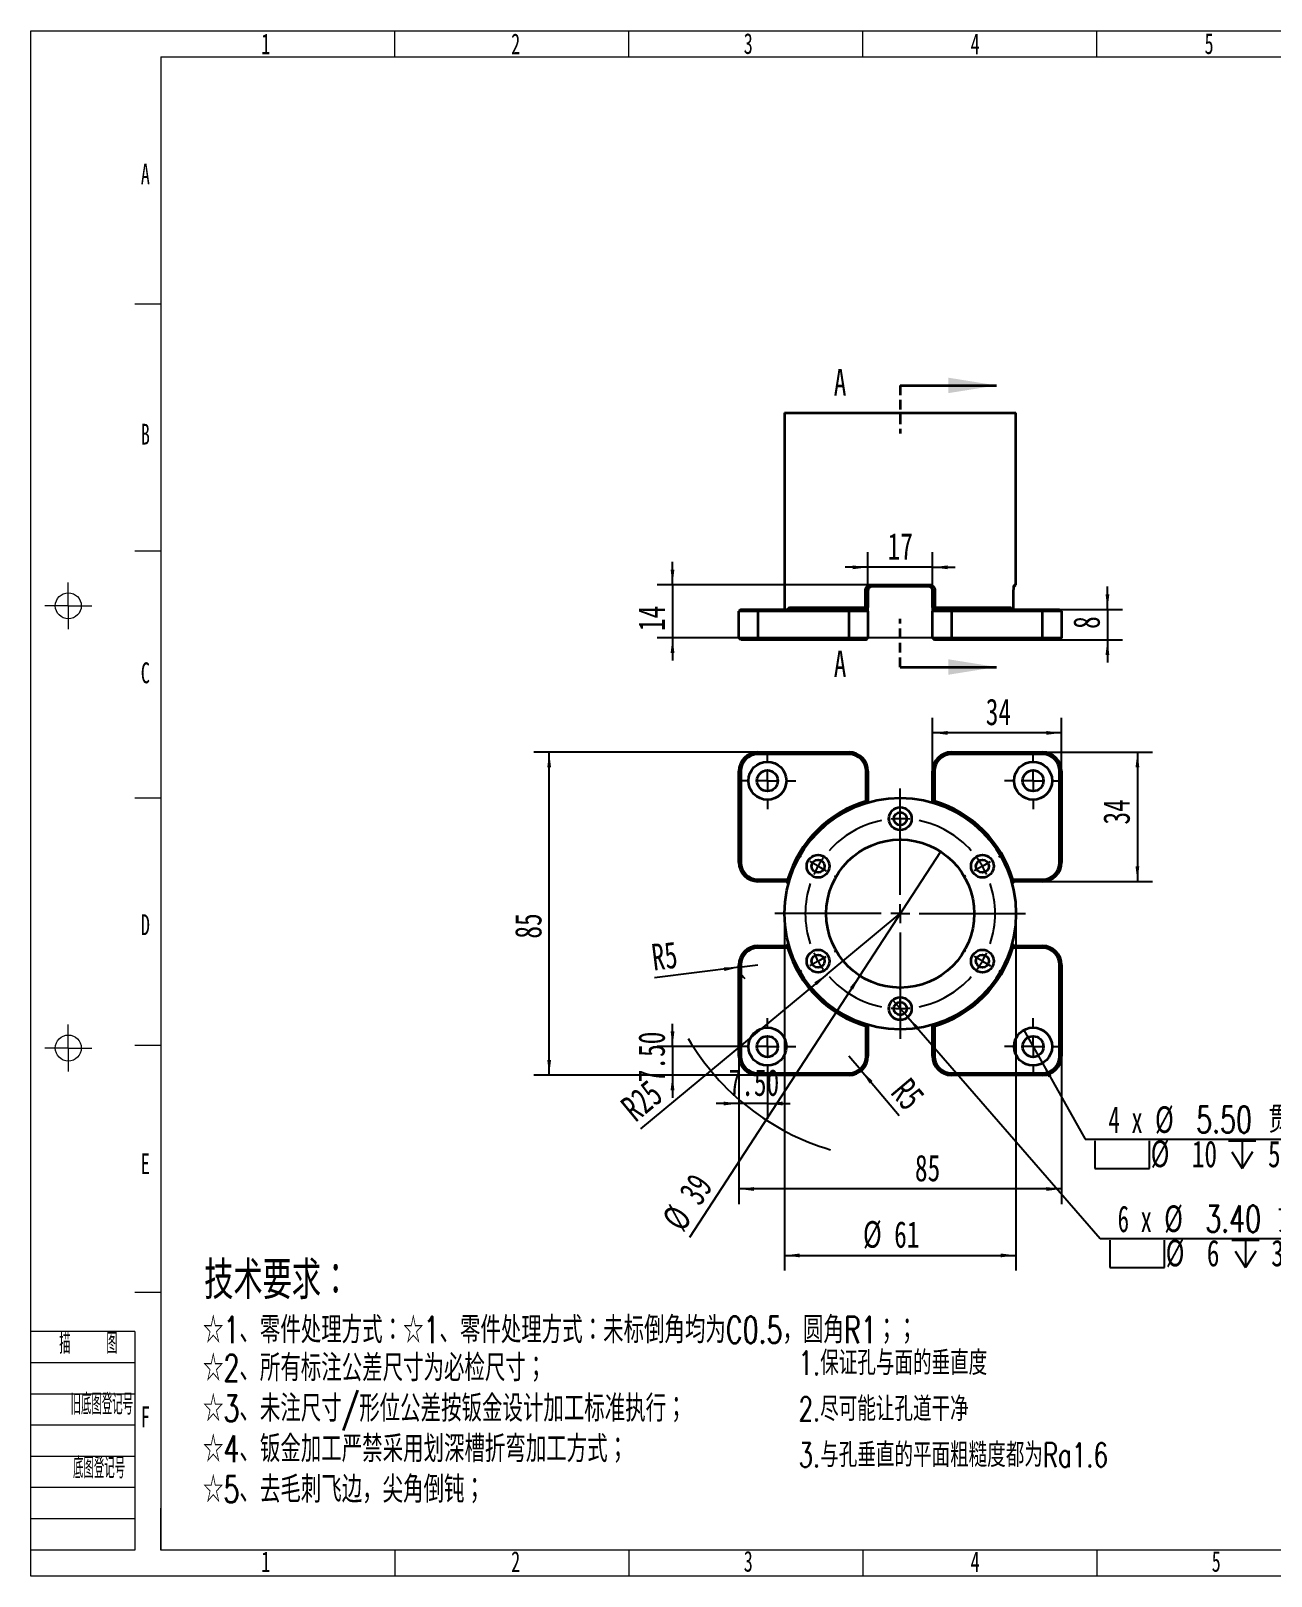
# Model space of a CAD drawing. Header units: millimetres. Extents: x 5 to 292, y 3 to 206.
# Drawn here: x 4.5 to 167.9, y 2.8 to 206.2 of the extents above; entities that cross this region are included whole.
import ezdxf

# ---------------------------------------------------------------- set-up
doc = ezdxf.new("R2010")
doc.units = ezdxf.units.MM
doc.linetypes.add('HIDDEN', pattern=[1.905, 1.27, -0.635])
doc.layers.add('10', color=7, linetype='Continuous')
doc.layers.add('SLD-0', color=7, linetype='Continuous')
doc.layers.add('粗实线层', color=7, linetype='Continuous', lineweight=25)
doc.styles.add('SLDTEXTSTYLE0', font='TXT', dxfattribs={"width": 0.7, "bigfont": 'bigfont'})
doc.styles.add('SLDTEXTSTYLE1', font='TXT', dxfattribs={"width": 0.7})
doc.styles.add('SLDTEXTSTYLE13', font='TXT', dxfattribs={"width": 0.633333})
doc.styles.add('SLDTEXTSTYLE7', font='TXT', dxfattribs={"width": 0.638186})
doc.styles.add('SLDTEXTSTYLE8', font='TXT', dxfattribs={"width": 0.484951, "bigfont": 'bigfont'})
doc.styles.add('SLDTEXTSTYLE9', font='TXT', dxfattribs={"width": 0.454852, "bigfont": 'bigfont'})
doc.dimstyles.new('SLDDIMSTYLE0', dxfattribs={"dimtxt": 3.5, "dimasz": 2, "dimexe": 0, "dimexo": 0.0625, "dimgap": 0.875, "dimtad": 2, "dimlfac": 2, "dimrnd": 1e-09, "dimzin": 12, "dimdsep": 46, "dimtxsty": 'SLDTEXTSTYLE1', "dimsah": 1, "dimcen": 0.09, "dimadec": 0, "dimazin": 3, "dimtfac": 1, "dimtmove": 0, "dimatfit": 0, "dimfxl": 0, "dimfrac": 2, "dimtolj": 1, "dimtzin": 12, "dimarcsym": 0})
doc.dimstyles.new('SLDDIMSTYLE1', dxfattribs={"dimtxt": 3.5, "dimasz": 2, "dimexe": 0, "dimexo": 0.0625, "dimgap": 0.875, "dimtad": 0, "dimtih": 1, "dimtoh": 1, "dimlfac": 2, "dimrnd": 1e-09, "dimzin": 4, "dimdsep": 46, "dimtxsty": 'SLDTEXTSTYLE1', "dimblk1": 'NONE', "dimsah": 1, "dimcen": 0, "dimadec": 0, "dimazin": 1, "dimtfac": 1, "dimtmove": 0, "dimatfit": 3, "dimldrblk": 'NONE', "dimfxl": 0, "dimfrac": 2, "dimtolj": 1, "dimtzin": 12, "dimarcsym": 0})
doc.dimstyles.new('SLDDIMSTYLE2', dxfattribs={"dimtxt": 3.5, "dimasz": 2, "dimexe": 0, "dimexo": 0.0625, "dimgap": 0.875, "dimtad": 2, "dimlfac": 2, "dimrnd": 1e-09, "dimzin": 12, "dimdsep": 46, "dimtxsty": 'SLDTEXTSTYLE1', "dimblk1": 'NONE', "dimsah": 1, "dimcen": 0, "dimadec": 0, "dimazin": 3, "dimtfac": 1, "dimtmove": 0, "dimatfit": 3, "dimldrblk": 'NONE', "dimfxl": 0, "dimfrac": 2, "dimtolj": 1, "dimtzin": 12, "dimarcsym": 0})
doc.dimstyles.new('SLDDIMSTYLE3', dxfattribs={"dimtxt": 3.5, "dimasz": 2, "dimexe": 0, "dimexo": 0.0625, "dimgap": 0.875, "dimtad": 2, "dimlfac": 2, "dimrnd": 1e-09, "dimzin": 12, "dimdsep": 46, "dimtxsty": 'SLDTEXTSTYLE1', "dimsah": 1, "dimcen": 0, "dimadec": 0, "dimazin": 3, "dimtfac": 1, "dimtofl": 0, "dimtmove": 0, "dimatfit": 3, "dimfxl": 0, "dimfrac": 2, "dimtolj": 1, "dimtzin": 12, "dimarcsym": 0})
doc.dimstyles.new('SLDDIMSTYLE4', dxfattribs={"dimtxt": 3.5, "dimasz": 2, "dimexe": 0, "dimexo": 0.0625, "dimgap": 0.875, "dimtad": 2, "dimlfac": 2, "dimrnd": 1e-09, "dimzin": 12, "dimdsep": 46, "dimtxsty": 'SLDTEXTSTYLE1', "dimsah": 1, "dimcen": 0.09, "dimadec": 0, "dimazin": 3, "dimtfac": 1, "dimtofl": 0, "dimtmove": 0, "dimatfit": 3, "dimfxl": 0, "dimfrac": 2, "dimtolj": 1, "dimtzin": 12, "dimarcsym": 0})
doc.dimstyles.new('SLDDIMSTYLE5', dxfattribs={"dimtxt": 3.5, "dimasz": 2, "dimexe": 0, "dimexo": 0.0625, "dimgap": 0.875, "dimtad": 2, "dimlfac": 2, "dimrnd": 1e-09, "dimzin": 4, "dimdsep": 46, "dimtxsty": 'SLDTEXTSTYLE1', "dimsah": 1, "dimcen": 0.09, "dimadec": 0, "dimazin": 1, "dimtfac": 1, "dimtmove": 0, "dimatfit": 0, "dimfxl": 0, "dimfrac": 2, "dimtolj": 1, "dimtzin": 12, "dimarcsym": 0})

# ---------------------------------------------------------------- blocks, each defined once
blk = doc.blocks.new('SW_NOTE_0_1')
at = {"layer": 'SLD-0', "color": 0, "char_height": 3.5, "attachment_point": 1, "style": 'SLDTEXTSTYLE0'}
for s, insert in [('☆2、所有标注公差尺寸为必检尺寸；', (0, 4.51)), ('☆3、未注尺寸/形位公差按钣金设计加工标准执行；', (0, -0.82)), ('☆4、钣金加工严禁采用划深槽折弯加工方式；', (0, -6.15)), ('☆5、去毛刺飞边，尖角倒钝；', (0, -11.48))]:
    blk.add_mtext(s, dxfattribs=dict(at, insert=insert))
blk = doc.blocks.new('SW_NOTE_0_4')
at = {"layer": '粗实线层', "color": 0, "char_height": 3.175, "attachment_point": 1, "style": 'SLDTEXTSTYLE0'}
for s, insert in [('1.保证孔与面的垂直度', (0, 4.09)), ('2.尽可能让孔道干净', (0, -1.97)), ('3.与孔垂直的平面粗糙度都为Ra1.6', (0, -8.03))]:
    blk.add_mtext(s, dxfattribs=dict(at, insert=insert))
blk = doc.blocks.new('_D')
at = {"layer": '10'}
for p, q in [((114.78, 132.58), (114.78, 137.62)), ((123.28, 132.58), (123.28, 137.62)), ((114.78, 135.62), (111.78, 135.62)), ((123.28, 135.62), (114.78, 135.62)), ((123.28, 135.62), (126.28, 135.62))]:
    blk.add_line(p, q, dxfattribs=at)
for points in [[(114.78, 135.62), (112.78, 135.87), (112.78, 135.37)], [(123.28, 135.62), (125.28, 135.37), (125.28, 135.87)]]:
    blk.add_solid(points, dxfattribs=at)
at = {"layer": '10', "insert": (117.36, 140.13), "char_height": 3.5, "attachment_point": 1, "style": 'SLDTEXTSTYLE1'}
blk.add_mtext('17', dxfattribs=at)
blk = doc.blocks.new('_D_1')
at = {"layer": '10'}
for p, q in [((89.03, 133.33), (89.03, 136.33)), ((115.22, 133.33), (87.03, 133.33)), ((89.03, 133.33), (89.03, 126.33)), ((123.28, 126.33), (87.03, 126.33)), ((89.03, 126.33), (89.03, 123.33))]:
    blk.add_line(p, q, dxfattribs=at)
for points in [[(89.03, 133.33), (89.28, 135.33), (88.78, 135.33)], [(89.03, 126.33), (88.78, 124.33), (89.28, 124.33)]]:
    blk.add_solid(points, dxfattribs=at)
at = {"layer": '10', "insert": (84.52, 127.22), "char_height": 3.5, "attachment_point": 1, "rotation": 90, "style": 'SLDTEXTSTYLE1'}
blk.add_mtext('14', dxfattribs=at)
blk = doc.blocks.new('_D_2')
at = {"layer": '10'}
for p, q in [((146.33, 130.08), (146.33, 133.08)), ((140.03, 130.08), (148.33, 130.08)), ((146.33, 130.08), (146.33, 126.08)), ((137.91, 126.08), (148.33, 126.08)), ((146.33, 126.08), (146.33, 123.08))]:
    blk.add_line(p, q, dxfattribs=at)
for points in [[(146.33, 130.08), (146.58, 132.08), (146.08, 132.08)], [(146.33, 126.08), (146.08, 124.08), (146.58, 124.08)]]:
    blk.add_solid(points, dxfattribs=at)
at = {"layer": '10', "insert": (141.82, 127.51), "char_height": 3.5, "attachment_point": 1, "rotation": 90, "style": 'SLDTEXTSTYLE1'}
blk.add_mtext('8', dxfattribs=at)
blk = doc.blocks.new('SW_SYMBOL_HOLE_SPOT')
at = {"layer": '10', "color": 0}
for p, q in [((0, 875), (0, 75)), ((1600, 75), (1600, 875)), ((0, 75), (1600, 75))]:
    blk.add_line(p, q, dxfattribs=at)
blk = doc.blocks.new('SW_SYMBOL_HOLE_DEPTH')
at = {"layer": '10', "color": 0}
for p, q in [((0, 875), (800, 875)), ((100, 555), (400, 75)), ((400, 875), (400, 75)), ((700, 555), (400, 75))]:
    blk.add_line(p, q, dxfattribs=at)
blk = doc.blocks.new('_D_3')
at = {"layer": '10'}
for p, q in [((135.31, 74.7), (137.76, 70.34)), ((137.76, 70.34), (143.4, 60.32)), ((143.4, 60.32), (173.83, 60.32))]:
    blk.add_line(p, q, dxfattribs=at)
blk.add_solid([(137.76, 70.34), (138.52, 68.47), (138.96, 68.72)], dxfattribs=at)
at = {"layer": '10', "xscale": 0.004511737089201878, "yscale": 0.004511737089201878, "zscale": 0.004511737089201878}
for name, p in [('SW_SYMBOL_HOLE_SPOT', (144.65, 56.14)), ('SW_SYMBOL_HOLE_DEPTH', (162.27, 56.14))]:
    blk.add_blockref(name, p, dxfattribs=at)
at = {"layer": '10', "char_height": 3.5, "attachment_point": 1}
for s, insert, style in [('4 x', (146.46, 64.65), 'SLDTEXTSTYLE13'), ('%%c', (152.59, 64.66), 'SLDTEXTSTYLE1'), ('5.50 贯穿', (158.02, 64.65), 'SLDTEXTSTYLE0'), ('%%c', (152.02, 60.15), 'SLDTEXTSTYLE1'), ('10', (157.44, 60.13), 'SLDTEXTSTYLE1'), ('5.70', (167.48, 60.13), 'SLDTEXTSTYLE1')]:
    blk.add_mtext(s, dxfattribs=dict(at, insert=insert, style=style))
blk = doc.blocks.new('_None')
blk = doc.blocks.new('_D_4')
at = {"layer": '10'}
for p, q in [((118.05, 78.65), (120.02, 76.39)), ((120.02, 76.39), (145.38, 47.26)), ((145.38, 47.26), (174.27, 47.26))]:
    blk.add_line(p, q, dxfattribs=at)
blk.add_solid([(120.02, 76.39), (121.14, 74.71), (121.52, 75.04)], dxfattribs=at)
at = {"layer": '10', "xscale": 0.004511737089201878, "yscale": 0.004511737089201878, "zscale": 0.004511737089201878}
for name, p in [('SW_SYMBOL_HOLE_SPOT', (146.63, 43.09)), ('SW_SYMBOL_HOLE_DEPTH', (162.7, 43.09))]:
    blk.add_blockref(name, p, dxfattribs=at)
at = {"layer": '10', "char_height": 3.5, "attachment_point": 1}
for s, insert, style in [('6 x', (147.67, 51.59), 'SLDTEXTSTYLE13'), ('%%c', (153.8, 51.61), 'SLDTEXTSTYLE1'), ('3.40 贯穿', (159.22, 51.59), 'SLDTEXTSTYLE0'), ('%%c', (154, 47.09), 'SLDTEXTSTYLE1'), ('6', (159.42, 47.08), 'SLDTEXTSTYLE1'), ('3.40', (167.91, 47.08), 'SLDTEXTSTYLE1')]:
    blk.add_mtext(s, dxfattribs=dict(at, insert=insert, style=style))
blk = doc.blocks.new('_D_5')
at = {"layer": '10'}
for q in [(124.36, 98.19), (91.25, 47.4)]:
    blk.add_line((113.71, 81.85), q, dxfattribs=at)
blk.add_solid([(113.71, 81.85), (112.41, 80.31), (112.82, 80.04)], dxfattribs=at)
at = {"layer": '10', "char_height": 3.5, "attachment_point": 1, "rotation": 56.8996, "style": 'SLDTEXTSTYLE1'}
for s, insert in [('39', (89.72, 53.31)), ('%%c', (87.46, 49.87))]:
    blk.add_mtext(s, dxfattribs=dict(at, insert=insert))
blk = doc.blocks.new('_D_6')
at = {"layer": '10'}
for q in [(119.03, 90.02), (84.8, 61.68)]:
    blk.add_line((109.4, 82.05), q, dxfattribs=at)
blk.add_arc((119.03, 90.02), 32.41, 210.521, 253.5071, dxfattribs=at)
blk.add_solid([(109.4, 82.05), (107.7, 80.97), (108.02, 80.58)], dxfattribs=at)
at = {"layer": '10', "insert": (81.92, 65.16), "char_height": 3.5, "attachment_point": 1, "rotation": 39.6113, "style": 'SLDTEXTSTYLE1'}
blk.add_mtext('R25', dxfattribs=at)
blk = doc.blocks.new('_D_7')
at = {"layer": '10'}
for p, q in [((97.78, 71.27), (97.78, 51.77)), ((140.28, 71.27), (140.28, 51.77)), ((140.28, 53.77), (97.78, 53.77))]:
    blk.add_line(p, q, dxfattribs=at)
for points in [[(97.78, 53.77), (99.78, 53.52), (99.78, 54.02)], [(140.28, 53.77), (138.28, 54.02), (138.28, 53.52)]]:
    blk.add_solid(points, dxfattribs=at)
at = {"layer": '10', "insert": (120.97, 58.28), "char_height": 3.5, "attachment_point": 1, "style": 'SLDTEXTSTYLE1'}
blk.add_mtext('85', dxfattribs=at)
blk = doc.blocks.new('_D_8')
at = {"layer": '10'}
for p, q in [((100.28, 111.27), (70.78, 111.27)), ((72.78, 68.77), (72.78, 111.27)), ((100.28, 68.77), (70.78, 68.77))]:
    blk.add_line(p, q, dxfattribs=at)
for points in [[(72.78, 111.27), (72.53, 109.27), (73.03, 109.27)], [(72.78, 68.77), (73.03, 70.77), (72.53, 70.77)]]:
    blk.add_solid(points, dxfattribs=at)
at = {"layer": '10', "insert": (68.27, 86.73), "char_height": 3.5, "attachment_point": 1, "rotation": 90, "style": 'SLDTEXTSTYLE1'}
blk.add_mtext('85', dxfattribs=at)
blk = doc.blocks.new('_D_9')
at = {"layer": '10'}
for p, q in [((103.78, 90.02), (103.78, 43.02)), ((134.28, 90.02), (134.28, 43.02)), ((103.78, 45.02), (134.28, 45.02))]:
    blk.add_line(p, q, dxfattribs=at)
for points in [[(103.78, 45.02), (105.78, 44.77), (105.78, 45.27)], [(134.28, 45.02), (132.28, 45.27), (132.28, 44.77)]]:
    blk.add_solid(points, dxfattribs=at)
at = {"layer": '10', "char_height": 3.5, "attachment_point": 1, "style": 'SLDTEXTSTYLE1'}
for s, insert in [('%%c', (114.12, 49.54)), ('61', (118.23, 49.53))]:
    blk.add_mtext(s, dxfattribs=dict(at, insert=insert))
blk = doc.blocks.new('_D_10')
at = {"layer": '10'}
for p, q in [((89.03, 72.52), (89.03, 75.52)), ((97.78, 72.52), (87.03, 72.52)), ((89.03, 72.52), (89.03, 68.77)), ((100.28, 68.77), (87.03, 68.77)), ((89.03, 68.77), (89.03, 65.77))]:
    blk.add_line(p, q, dxfattribs=at)
for points in [[(89.03, 72.52), (89.28, 74.52), (88.78, 74.52)], [(89.03, 68.77), (88.78, 66.77), (89.28, 66.77)]]:
    blk.add_solid(points, dxfattribs=at)
at = {"layer": '10', "insert": (84.52, 67.82), "char_height": 3.5, "attachment_point": 1, "rotation": 90, "style": 'SLDTEXTSTYLE1'}
blk.add_mtext('7.50', dxfattribs=at)
blk = doc.blocks.new('_D_11')
at = {"layer": '10'}
for p, q in [((97.78, 71.27), (97.78, 63.02)), ((101.53, 68.77), (101.53, 63.02)), ((97.78, 65.02), (94.78, 65.02)), ((101.53, 65.02), (97.78, 65.02)), ((101.53, 65.02), (104.53, 65.02))]:
    blk.add_line(p, q, dxfattribs=at)
for points in [[(97.78, 65.02), (95.78, 65.27), (95.78, 64.77)], [(101.53, 65.02), (103.53, 64.77), (103.53, 65.27)]]:
    blk.add_solid(points, dxfattribs=at)
at = {"layer": '10', "insert": (96.42, 69.53), "char_height": 3.5, "attachment_point": 1, "style": 'SLDTEXTSTYLE1'}
blk.add_mtext('7.50', dxfattribs=at)
blk = doc.blocks.new('_D_12')
at = {"layer": '10'}
for q in [(112.28, 71.27), (118.89, 63.45)]:
    blk.add_line((113.9, 69.36), q, dxfattribs=at)
blk.add_solid([(113.9, 69.36), (114.99, 67.67), (115.38, 67.99)], dxfattribs=at)
at = {"layer": '10', "insert": (120.31, 68.66), "char_height": 3.5, "attachment_point": 1, "rotation": 310.1807, "style": 'SLDTEXTSTYLE1'}
blk.add_mtext('R5', dxfattribs=at)
blk = doc.blocks.new('_D_13')
at = {"layer": '10'}
for q in [(86.66, 81.55), (100.28, 83.27)]:
    blk.add_line((97.8, 82.96), q, dxfattribs=at)
blk.add_arc((100.28, 83.27), 2.5, 180, 225.8575, dxfattribs=at)
blk.add_solid([(97.8, 82.96), (95.79, 82.95), (95.85, 82.46)], dxfattribs=at)
at = {"layer": '10', "insert": (86.1, 85.99), "char_height": 3.5, "attachment_point": 1, "rotation": 7.1977, "style": 'SLDTEXTSTYLE1'}
blk.add_mtext('R5', dxfattribs=at)
blk = doc.blocks.new('_D_14')
at = {"layer": '10'}
for p, q in [((123.28, 108.77), (123.28, 115.82)), ((140.28, 108.77), (140.28, 115.82)), ((140.28, 113.82), (123.28, 113.82))]:
    blk.add_line(p, q, dxfattribs=at)
for points in [[(123.28, 113.82), (125.28, 113.57), (125.28, 114.07)], [(140.28, 113.82), (138.28, 114.07), (138.28, 113.57)]]:
    blk.add_solid(points, dxfattribs=at)
at = {"layer": '10', "insert": (130.3, 118.34), "char_height": 3.5, "attachment_point": 1, "style": 'SLDTEXTSTYLE1'}
blk.add_mtext('34', dxfattribs=at)
blk = doc.blocks.new('_D_15')
at = {"layer": '10'}
for p, q in [((137.78, 111.27), (152.28, 111.27)), ((150.28, 111.27), (150.28, 94.27)), ((137.78, 94.27), (152.28, 94.27))]:
    blk.add_line(p, q, dxfattribs=at)
for points in [[(150.28, 111.27), (150.03, 109.27), (150.53, 109.27)], [(150.28, 94.27), (150.53, 96.27), (150.03, 96.27)]]:
    blk.add_solid(points, dxfattribs=at)
at = {"layer": '10', "insert": (145.77, 101.75), "char_height": 3.5, "attachment_point": 1, "rotation": 90, "style": 'SLDTEXTSTYLE1'}
blk.add_mtext('34', dxfattribs=at)
blk = doc.blocks.new('SW_CENTERMARKSYMBOL_0')
at = {"layer": '10', "color": 0}
for p, q in [((-10.83, 21.25), (-10.83, 21.5)), ((-10.83, 18.75), (-10.83, 20)), ((-10.83, 18.75), (-10.83, 17.5)), ((-10.83, 8.75), (-10.83, 18.33)), ((-10.83, 16.25), (-10.83, 16)), ((-23.82, 13.75), (-24.03, 13.88)), ((-21.65, 12.5), (-22.73, 13.13)), ((-21.65, 12.5), (-20.57, 11.88)), ((0, 12.5), (-1.08, 11.88)), ((0, 12.5), (1.08, 13.13)), ((2.17, 13.75), (2.38, 13.88)), ((-19.49, 11.25), (-19.27, 11.13)), ((-2.17, 11.25), (-2.38, 11.13)), ((-13.33, 6.25), (-22.9, 6.25)), ((-10.83, 6.25), (-12.08, 6.25)), ((-10.83, 6.25), (-10.83, 7.5)), ((-10.83, 6.25), (-10.83, 5)), ((-10.83, 6.25), (-9.58, 6.25)), ((-8.33, 6.25), (1.25, 6.25)), ((-10.83, 3.75), (-10.83, -5.83)), ((-21.65, 0), (-22.73, -0.63)), ((-21.65, 0), (-20.57, 0.63)), ((-19.49, 1.25), (-19.27, 1.38)), ((-2.17, 1.25), (-2.38, 1.38)), ((0, 0), (-1.08, 0.63)), ((0, 0), (1.08, -0.63)), ((-23.82, -1.25), (-24.03, -1.38)), ((2.17, -1.25), (2.38, -1.38)), ((-10.83, -3.75), (-10.83, -3.5)), ((-10.83, -6.25), (-10.83, -5)), ((-10.83, -6.25), (-10.83, -7.5)), ((-10.83, -8.75), (-10.83, -9))]:
    blk.add_line(p, q, dxfattribs=at)
for start, end in [(101.4592, 138.5408), (90, 95.7296), (84.2704, 90), (41.4592, 78.5408), (150, 155.7296), (144.2704, 150), (30, 35.7296), (24.2704, 30), (161.4592, 198.5408), (341.4592, 18.5408), (204.2704, 210), (324.2704, 330), (330, 335.7296), (210, 215.7296), (221.4592, 258.5408), (281.4592, 318.5408), (264.2704, 270), (270, 275.7296)]:
    blk.add_arc((-10.83, 6.25), 12.5, start, end, dxfattribs=at)
blk = doc.blocks.new('SW_CENTERMARKSYMBOL_1')
at = {"layer": '10', "color": 0}
for p, q in [((0, 2.5), (0, 16.5)), ((-2.5, 0), (-16.5, 0)), ((0, 0), (-1.25, 0)), ((0, 0), (0, 1.25)), ((0, 0), (0, -1.25)), ((0, 0), (1.25, 0)), ((2.5, 0), (16.5, 0)), ((0, -2.5), (0, -16.5))]:
    blk.add_line(p, q, dxfattribs=at)
blk = doc.blocks.new('SW_CENTERMARKSYMBOL_2')
at = {"layer": '10', "color": 0}
for p, q in [((0, 2.5), (0, 3.75)), ((-2.5, 0), (-3.75, 0)), ((0, 0), (-1.25, 0)), ((0, 0), (0, 1.25)), ((0, 0), (0, -1.25)), ((0, 0), (1.25, 0)), ((2.5, 0), (3.75, 0)), ((0, -2.5), (0, -3.75))]:
    blk.add_line(p, q, dxfattribs=at)
blk = doc.blocks.new('SW_CENTERMARKSYMBOL_3')
at = {"layer": '10', "color": 0}
for p, q in [((0, 2.5), (0, 3.75)), ((-2.5, 0), (-3.75, 0)), ((0, 0), (-1.25, 0)), ((0, 0), (0, 1.25)), ((0, 0), (0, -1.25)), ((0, 0), (1.25, 0)), ((2.5, 0), (3.75, 0)), ((0, -2.5), (0, -3.75))]:
    blk.add_line(p, q, dxfattribs=at)
blk = doc.blocks.new('SW_CENTERMARKSYMBOL_4')
at = {"layer": '10', "color": 0}
for p, q in [((0, 2.5), (0, 3.75)), ((-2.5, 0), (-3.75, 0)), ((0, 0), (-1.25, 0)), ((0, 0), (0, 1.25)), ((0, 0), (0, -1.25)), ((0, 0), (1.25, 0)), ((2.5, 0), (3.75, 0)), ((0, -2.5), (0, -3.75))]:
    blk.add_line(p, q, dxfattribs=at)
blk = doc.blocks.new('SW_CENTERMARKSYMBOL_5')
at = {"layer": '10', "color": 0}
for p, q in [((0, 2.5), (0, 3.75)), ((-2.5, 0), (-3.75, 0)), ((0, 0), (-1.25, 0)), ((0, 0), (0, 1.25)), ((0, 0), (0, -1.25)), ((0, 0), (1.25, 0)), ((2.5, 0), (3.75, 0)), ((0, -2.5), (0, -3.75))]:
    blk.add_line(p, q, dxfattribs=at)

msp = doc.modelspace()

# ---------------------------------------------------------------- linework, layer by layer
at = {"color": 7, "linetype": 'HIDDEN', "lineweight": 35}
for p, q in [((119.032, 159.5683), (119.032, 153.2183)), ((119.032, 122.4921), (119.032, 128.8421))]:
    msp.add_line(p, q, dxfattribs=at)
at = {"color": 7, "linetype": 'Continuous', "lineweight": 35}
for p, q in [((119.032, 159.5683), (131.732, 159.5683)), ((103.782, 155.9802), (103.782, 130.0802)), ((103.782, 155.9802), (119.032, 155.9802)), ((119.032, 155.9802), (134.282, 155.9802)), ((134.282, 133.3302), (134.282, 155.9802)), ((114.457, 130.3302), (114.457, 132.5802)), ((114.457, 132.5802), (114.782, 132.5802)), ((114.782, 132.5802), (114.782, 130.3302)), ((115.2195, 133.3302), (122.8445, 133.3302)), ((115.2195, 133.3302), (115.282, 133.0802)), ((122.782, 133.0802), (115.282, 133.0802)), ((122.8445, 133.3302), (122.782, 133.0802)), ((123.607, 132.5802), (123.282, 132.5802)), ((123.282, 130.3302), (123.282, 132.5802)), ((123.607, 132.5802), (123.607, 130.3302)), ((133.9739, 130.0802), (133.9739, 132.5802)), ((134.032, 133.0802), (134.282, 133.3302)), ((134.1095, 133.3302), (134.282, 133.3302)), ((104.4389, 130.3302), (104.1996, 130.0802)), ((104.4389, 130.3302), (114.457, 130.3302)), ((114.457, 130.3302), (114.782, 130.3302)), ((114.782, 129.8302), (114.782, 130.3302)), ((123.607, 130.3302), (123.282, 130.3302)), ((123.282, 130.3302), (123.282, 129.8302)), ((123.607, 130.3302), (133.6252, 130.3302)), ((133.6252, 130.3302), (133.8644, 130.0802)), ((98.032, 130.0802), (97.782, 129.8302)), ((100.282, 129.8302), (97.782, 129.8302)), ((97.782, 126.3302), (97.782, 129.8302)), ((98.032, 130.0802), (100.282, 130.0802)), ((100.282, 130.0802), (100.282, 129.8302)), ((100.282, 130.0802), (112.282, 130.0802)), ((100.282, 129.8302), (100.282, 126.3302)), ((112.282, 129.8302), (100.282, 129.8302)), ((112.282, 130.0802), (114.532, 130.0802)), ((112.282, 130.0802), (112.282, 129.8302)), ((114.782, 129.8302), (112.282, 129.8302)), ((112.282, 126.3302), (112.282, 129.8302)), ((114.532, 130.0802), (114.782, 129.8302)), ((114.782, 129.8302), (114.782, 126.3302)), ((123.282, 129.8302), (123.532, 130.0802)), ((125.782, 129.8302), (123.282, 129.8302)), ((123.282, 126.3302), (123.282, 129.8302)), ((123.532, 130.0802), (125.782, 130.0802)), ((125.782, 130.0802), (137.782, 130.0802)), ((125.782, 129.8302), (125.782, 130.0802)), ((125.782, 129.8302), (125.782, 126.3302)), ((137.782, 129.8302), (125.782, 129.8302)), ((137.782, 130.0802), (137.782, 129.8302)), ((137.782, 130.0802), (140.032, 130.0802)), ((140.282, 129.8302), (137.782, 129.8302)), ((137.782, 126.3302), (137.782, 129.8302)), ((140.032, 130.0802), (140.282, 129.8302)), ((140.282, 129.8302), (140.282, 126.3302)), ((97.782, 126.3302), (100.282, 126.3302)), ((98.032, 126.0802), (97.782, 126.3302)), ((100.282, 126.0802), (100.282, 126.3302)), ((100.282, 126.3302), (112.282, 126.3302)), ((112.282, 126.0802), (112.282, 126.3302)), ((112.282, 126.3302), (114.782, 126.3302)), ((114.532, 126.0802), (114.782, 126.3302)), ((123.282, 126.3302), (125.782, 126.3302)), ((123.282, 126.3302), (123.532, 126.0802)), ((125.782, 126.3302), (125.782, 126.0802)), ((125.782, 126.3302), (137.782, 126.3302)), ((137.782, 126.3302), (140.282, 126.3302)), ((137.782, 126.3302), (137.782, 126.0802)), ((140.282, 126.3302), (140.032, 126.0802)), ((100.282, 126.0802), (98.032, 126.0802)), ((112.282, 126.0802), (100.282, 126.0802)), ((114.532, 126.0802), (112.282, 126.0802)), ((125.782, 126.0802), (123.532, 126.0802)), ((137.782, 126.0802), (125.782, 126.0802)), ((140.032, 126.0802), (137.782, 126.0802)), ((119.032, 122.4921), (131.732, 122.4921)), ((100.282, 111.2684), (100.282, 111.0184)), ((100.282, 111.2684), (112.282, 111.2684)), ((112.282, 111.0184), (100.282, 111.0184)), ((112.282, 111.2684), (112.282, 111.0184)), ((125.782, 111.0184), (125.782, 111.2684)), ((125.782, 111.2684), (137.782, 111.2684)), ((137.782, 111.0184), (125.782, 111.0184)), ((137.782, 111.2684), (137.782, 111.0184)), ((98.032, 108.7684), (97.782, 108.7684)), ((97.782, 96.7684), (97.782, 108.7684)), ((98.032, 108.7684), (98.032, 96.7684)), ((114.782, 108.7684), (114.532, 108.7684)), ((114.532, 104.8508), (114.532, 108.7684)), ((114.782, 108.7684), (114.782, 104.8508)), ((123.532, 108.7684), (123.282, 108.7684)), ((123.282, 104.8508), (123.282, 108.7684)), ((123.532, 108.7684), (123.532, 104.8508)), ((140.282, 108.7684), (140.032, 108.7684)), ((140.032, 96.7684), (140.032, 108.7684)), ((140.282, 108.7684), (140.282, 96.7684)), ((114.782, 104.8508), (114.532, 104.8508)), ((114.782, 104.6471), (114.782, 104.8508)), ((123.532, 104.8508), (123.282, 104.8508)), ((123.282, 104.8508), (123.282, 104.6574)), ((98.032, 96.7684), (97.782, 96.7684)), ((140.282, 96.7684), (140.032, 96.7684)), ((100.282, 94.5184), (104.1996, 94.5184)), ((100.282, 94.5184), (100.282, 94.2684)), ((104.057, 94.2684), (100.282, 94.2684)), ((104.1996, 94.5184), (104.057, 94.2684)), ((104.2986, 93.9539), (104.057, 94.2684)), ((104.4389, 94.4458), (104.1996, 94.5184)), ((133.8644, 94.5184), (133.6252, 94.4458)), ((134.007, 94.2684), (133.7655, 93.9539)), ((134.007, 94.2684), (133.8644, 94.5184)), ((133.8644, 94.5184), (137.782, 94.5184)), ((137.782, 94.2684), (134.007, 94.2684)), ((137.782, 94.2684), (137.782, 94.5184)), ((100.282, 85.7684), (104.057, 85.7684)), ((100.282, 85.7684), (100.282, 85.5184)), ((104.1996, 85.5184), (100.282, 85.5184)), ((104.2986, 86.0829), (104.057, 85.7684)), ((104.057, 85.7684), (104.1996, 85.5184)), ((104.4389, 85.591), (104.1996, 85.5184)), ((133.6252, 85.591), (133.8644, 85.5184)), ((133.7655, 86.0829), (134.007, 85.7684)), ((133.8644, 85.5184), (134.007, 85.7684)), ((137.782, 85.5184), (133.8644, 85.5184)), ((134.007, 85.7684), (137.782, 85.7684)), ((137.782, 85.5184), (137.782, 85.7684)), ((97.782, 83.2684), (98.032, 83.2684)), ((97.782, 71.2684), (97.782, 83.2684)), ((98.032, 83.2684), (98.032, 71.2684)), ((140.032, 83.2684), (140.282, 83.2684)), ((140.032, 71.2684), (140.032, 83.2684)), ((140.282, 83.2684), (140.282, 71.2684)), ((114.782, 75.186), (114.782, 75.3914)), ((123.282, 75.3958), (123.282, 75.186)), ((114.532, 75.186), (114.782, 75.186)), ((114.532, 71.2684), (114.532, 75.186)), ((114.782, 75.186), (114.782, 71.2684)), ((123.282, 75.186), (123.532, 75.186)), ((123.282, 71.2684), (123.282, 75.186)), ((123.532, 75.186), (123.532, 71.2684)), ((98.032, 71.2684), (97.782, 71.2684)), ((114.532, 71.2684), (114.782, 71.2684)), ((123.282, 71.2684), (123.532, 71.2684)), ((140.032, 71.2684), (140.282, 71.2684)), ((100.282, 69.0184), (112.282, 69.0184)), ((100.282, 69.0184), (100.282, 68.7684)), ((112.282, 68.7684), (100.282, 68.7684)), ((112.282, 69.0184), (112.282, 68.7684)), ((125.782, 69.0184), (137.782, 69.0184)), ((125.782, 68.7684), (125.782, 69.0184)), ((137.782, 68.7684), (125.782, 68.7684)), ((137.782, 69.0184), (137.782, 68.7684))]:
    msp.add_line(p, q, dxfattribs=at)
for centre, radius in [((101.532, 107.5184), 2.5), ((136.532, 107.5184), 2.5), ((101.532, 107.5184), 1.375), ((136.532, 107.5184), 1.375), ((119.032, 90.0184), 15.25), ((119.032, 102.5184), 1.5), ((119.032, 102.5184), 0.85), ((119.032, 90.0184), 9.75), ((108.2067, 96.2684), 1.5), ((129.8573, 96.2684), 1.5), ((108.2067, 96.2684), 0.85), ((129.8573, 96.2684), 0.85), ((108.2067, 83.7684), 1.5), ((108.2067, 83.7684), 0.85), ((129.8573, 83.7684), 1.5), ((129.8573, 83.7684), 0.85), ((119.032, 77.5184), 1.5), ((119.032, 77.5184), 0.85), ((101.532, 72.5184), 2.5), ((101.532, 72.5184), 1.375), ((136.532, 72.5184), 2.5), ((136.532, 72.5184), 1.375)]:
    msp.add_circle(centre, radius, dxfattribs=at)
for centre, radius, start, end in [((100.282, 108.7684), 2.5, 90, 180), ((100.282, 108.7684), 2.25, 90, 180), ((112.282, 108.7684), 2.5, 0, 90), ((112.282, 108.7684), 2.25, 0, 90), ((125.782, 108.7684), 2.5, 90, 180), ((125.782, 108.7684), 2.25, 90, 180), ((137.782, 108.7684), 2.5, 0, 90), ((137.782, 108.7684), 2.25, 0, 90), ((119.032, 90.0184), 15.5, 106.877269, 163.122731), ((119.032, 90.0184), 15.5, 16.877269, 73.122731), ((100.282, 96.7684), 2.5, 180, 270), ((100.282, 96.7684), 2.25, 180, 270), ((137.782, 96.7684), 2.25, 270, 0), ((137.782, 96.7684), 2.5, 270, 0), ((100.282, 83.2684), 2.5, 90, 180), ((100.282, 83.2684), 2.25, 90, 180), ((119.032, 90.0184), 15.5, 196.877269, 253.122731), ((119.032, 90.0184), 15.5, 286.877269, 343.122731), ((137.782, 83.2684), 2.5, 0, 90), ((137.782, 83.2684), 2.25, 0, 90), ((100.282, 71.2684), 2.5, 180, 270), ((100.282, 71.2684), 2.25, 180, 270), ((112.282, 71.2684), 2.25, 270, 0), ((112.282, 71.2684), 2.5, 270, 0), ((125.782, 71.2684), 2.5, 180, 270), ((125.782, 71.2684), 2.25, 180, 270), ((137.782, 71.2684), 2.25, 270, 0), ((137.782, 71.2684), 2.5, 270, 0)]:
    msp.add_arc(centre, radius, start, end, dxfattribs=at)
for points, knots in [([(114.457, 132.5802), (114.4574, 132.5969), (114.458, 132.6302), (114.4633, 132.68), (114.473, 132.7374), (114.4898, 132.8021), (114.5245, 132.8956), (114.5731, 132.9833), (114.6333, 133.0617), (114.7011, 133.134), (114.798, 133.2109), (114.9076, 133.2676), (115.0004, 133.2999), (115.0723, 133.3172), (115.1455, 133.3282), (115.1949, 133.3296), (115.2195, 133.3302)], [0, 0, 0, 0, 0.04132209, 0.08253689, 0.12385148, 0.18585038, 0.24824566, 0.3721894, 0.43488473, 0.49724389, 0.6223529, 0.74756311, 0.81057947, 0.87369782, 0.93686074, 1, 1, 1, 1]), ([(115.282, 133.0802), (115.2658, 133.0798), (115.2334, 133.0789), (115.1854, 133.0715), (115.1383, 133.06), (115.0775, 133.0385), (115.0057, 133.0008), (114.9295, 132.9393), (114.8662, 132.8637), (114.8263, 132.7906), (114.8035, 132.7281), (114.7912, 132.6796), (114.7835, 132.6302), (114.7825, 132.5968), (114.782, 132.5802)], [0, 0, 0, 0, 0.06372217, 0.12730213, 0.19116561, 0.2545834, 0.38082924, 0.5065921, 0.6315373, 0.75480791, 0.81699562, 0.87788237, 0.9391546, 1, 1, 1, 1]), ([(123.282, 132.5802), (123.2818, 132.5914), (123.2814, 132.6138), (123.2779, 132.6472), (123.2714, 132.6856), (123.2603, 132.7287), (123.2375, 132.7911), (123.1975, 132.8642), (123.1341, 132.9397), (123.0579, 133.001), (122.9861, 133.0387), (122.9253, 133.0601), (122.8783, 133.0716), (122.8305, 133.0789), (122.7982, 133.0798), (122.782, 133.0802)], [0, 0, 0, 0, 0.04086603, 0.08191559, 0.12318883, 0.18377291, 0.24571508, 0.36962515, 0.4938288, 0.61987885, 0.74596421, 0.80977785, 0.87312875, 0.93636597, 1, 1, 1, 1]), ([(122.8445, 133.3302), (122.8609, 133.3299), (122.8937, 133.3293), (122.9427, 133.3245), (122.9993, 133.3155), (123.0631, 133.3), (123.1558, 133.2678), (123.2436, 133.2225), (123.3237, 133.1652), (123.3978, 133.1003), (123.4624, 133.0245), (123.5149, 132.9402), (123.5479, 132.8731), (123.574, 132.803), (123.5928, 132.7304), (123.6048, 132.6559), (123.6063, 132.6055), (123.607, 132.5802)], [0, 0, 0, 0, 0.0419763, 0.08388541, 0.12588559, 0.18893783, 0.2518905, 0.37692624, 0.43961239, 0.50244903, 0.62659123, 0.68915828, 0.75132168, 0.81334049, 0.87514515, 0.93754482, 1, 1, 1, 1]), ([(133.9739, 132.5802), (133.974, 132.5967), (133.9741, 132.6297), (133.9752, 132.6788), (133.9771, 132.7356), (133.9804, 132.7997), (133.9873, 132.8925), (133.9968, 132.9799), (134.0083, 133.0585), (134.0211, 133.1311), (134.0391, 133.2088), (134.0585, 133.2664), (134.0743, 133.2993), (134.0862, 133.317), (134.098, 133.3282), (134.1057, 133.3295), (134.1095, 133.3302)], [0, 0, 0, 0, 0.04134629, 0.08257425, 0.12387602, 0.18583411, 0.24825717, 0.37214264, 0.43479478, 0.49723309, 0.62209501, 0.74749715, 0.81048014, 0.87352261, 0.93676877, 1, 1, 1, 1]), ([(114.457, 130.3302), (114.4635, 130.3085), (114.4699, 130.2868), (114.4764, 130.2651), (114.4829, 130.2433), (114.4895, 130.2216), (114.496, 130.1999), (114.508, 130.16), (114.52, 130.1201), (114.532, 130.0802)], [0, 0, 0, 0, 0.000201556507, 0.000201556507, 0.000201556507, 0.000403112976, 0.000403112976, 0.000403112976, 0.000772657765, 0.000772657765, 0.000772657765, 0.000772657765]), ([(123.532, 130.0802), (123.5386, 130.102), (123.5452, 130.1238), (123.5517, 130.1455), (123.5583, 130.1672), (123.5648, 130.189), (123.5713, 130.2107), (123.5833, 130.2506), (123.5952, 130.2904), (123.607, 130.3302)], [0, 0, 0, 0, 0.000201556459, 0.000201556459, 0.000201556459, 0.00040311293, 0.00040311293, 0.00040311293, 0.000772657922, 0.000772657922, 0.000772657922, 0.000772657922]), ([(114.532, 104.8508), (114.5255, 104.826), (114.5189, 104.8013), (114.5123, 104.7766), (114.5058, 104.7518), (114.4992, 104.727), (114.4927, 104.7023), (114.4808, 104.6569), (114.4688, 104.6114), (114.457, 104.566)], [0, 0, 0, 0, 0.000201556459, 0.000201556459, 0.000201556459, 0.00040311293, 0.00040311293, 0.00040311293, 0.000772657922, 0.000772657922, 0.000772657922, 0.000772657922]), ([(123.607, 104.566), (123.6006, 104.5908), (123.5941, 104.6155), (123.5876, 104.6403), (123.5811, 104.6651), (123.5746, 104.6899), (123.5681, 104.7146), (123.5561, 104.7601), (123.5441, 104.8054), (123.532, 104.8508)], [0, 0, 0, 0, 0.000201556507, 0.000201556507, 0.000201556507, 0.000403112976, 0.000403112976, 0.000403112976, 0.000772657765, 0.000772657765, 0.000772657765, 0.000772657765]), ([(114.457, 75.4708), (114.4635, 75.446), (114.4699, 75.4212), (114.4764, 75.3964), (114.4829, 75.3717), (114.4895, 75.3469), (114.496, 75.3221), (114.508, 75.2767), (114.52, 75.2313), (114.532, 75.186)], [0, 0, 0, 0, 0.000201556507, 0.000201556507, 0.000201556507, 0.000403112976, 0.000403112976, 0.000403112976, 0.000772657765, 0.000772657765, 0.000772657765, 0.000772657765]), ([(123.532, 75.186), (123.5386, 75.2107), (123.5452, 75.2355), (123.5517, 75.2602), (123.5583, 75.285), (123.5648, 75.3097), (123.5713, 75.3345), (123.5833, 75.3799), (123.5952, 75.4253), (123.607, 75.4708)], [0, 0, 0, 0, 0.000201556459, 0.000201556459, 0.000201556459, 0.00040311293, 0.00040311293, 0.00040311293, 0.000772657922, 0.000772657922, 0.000772657922, 0.000772657922])]:
    msp.add_open_spline(points, degree=3, knots=knots, dxfattribs=at)
for points in [[(131.732, 159.5683), (125.382, 160.5843), (125.382, 158.5523)], [(131.732, 122.4921), (125.382, 123.5081), (125.382, 121.4761)]]:
    msp.add_solid(points, dxfattribs=at)
at = {"layer": 'SLD-0', "color": 179, "linetype": 'Continuous', "lineweight": 18}
for p, q in [((4.5, 2.8), (4.5, 206.245)), ((4.5, 206.245), (292.2, 206.245)), ((52.45, 202.82), (52.45, 206.245)), ((83.275, 202.82), (83.275, 206.245)), ((114.1, 202.82), (114.1, 206.245)), ((144.925, 202.82), (144.925, 206.245)), ((144.925, 202.82), (144.925, 206.245)), ((21.625, 202.82), (288.775, 202.82)), ((21.625, 202.82), (21.625, 6.225)), ((21.625, 170.2825), (18.2, 170.2825)), ((21.625, 137.745), (18.2, 137.745)), ((9.432, 130.5525), (9.432, 133.635)), ((9.432, 130.5525), (6.3495, 130.5525)), ((9.432, 130.5525), (12.5145, 130.5525)), ((9.432, 130.5525), (9.432, 127.47)), ((21.625, 105.2075), (18.2, 105.2075)), ((9.432, 72.3275), (9.432, 75.41)), ((9.432, 72.3275), (6.3495, 72.3275)), ((9.432, 72.3275), (9.432, 69.245)), ((9.432, 72.3275), (12.5145, 72.3275)), ((21.625, 72.67), (18.2, 72.67)), ((21.625, 40.1325), (18.2, 40.1325)), ((18.2, 34.995), (4.5, 34.995)), ((18.2, 34.995), (18.2, 6.225)), ((18.2, 30.885), (4.5, 30.885)), ((18.2, 26.775), (4.5, 26.775)), ((18.2, 22.665), (4.5, 22.665)), ((18.2, 18.555), (4.5, 18.555)), ((18.2, 14.445), (4.5, 14.445)), ((18.2, 10.335), (4.5, 10.335)), ((21.625, 6.225), (21.625, 11.7392)), ((18.2, 6.225), (4.5, 6.225)), ((288.775, 6.225), (21.625, 6.225)), ((165.475, 6.225), (21.625, 6.225)), ((52.45, 6.225), (52.45, 2.8)), ((83.275, 6.225), (83.275, 2.8)), ((114.1, 6.225), (114.1, 2.8)), ((114.1, 6.225), (114.1, 2.8)), ((144.925, 6.225), (144.925, 2.8)), ((144.925, 6.225), (144.925, 2.8)), ((292.2, 2.8), (4.5, 2.8))]:
    msp.add_line(p, q, dxfattribs=at)
for centre in [(9.432, 130.5525), (9.432, 72.3275)]:
    msp.add_circle(centre, 1.7125, dxfattribs=at)

# ---------------------------------------------------------------- block references
at = {"layer": '10'}
for name, p in [('SW_CENTERMARKSYMBOL_4', (101.532, 107.5184)), ('SW_CENTERMARKSYMBOL_2', (136.532, 107.5184)), ('SW_CENTERMARKSYMBOL_1', (119.032, 90.0184)), ('SW_CENTERMARKSYMBOL_0', (129.8573, 83.7684)), ('SW_CENTERMARKSYMBOL_5', (101.532, 72.5184)), ('SW_CENTERMARKSYMBOL_3', (136.532, 72.5184))]:
    msp.add_blockref(name, p, dxfattribs=at)
at = {"layer": 'SLD-0'}
msp.add_blockref('SW_NOTE_0_1', (27.1808, 27.4536), dxfattribs=at)
at = {"layer": '粗实线层'}
msp.add_blockref('SW_NOTE_0_4', (105.6315, 28.366), dxfattribs=at)

# ---------------------------------------------------------------- texts
at = {"color": 7, "linetype": 'Continuous', "char_height": 3.5, "attachment_point": 1, "style": 'SLDTEXTSTYLE1'}
for insert in [(110.2727, 161.7334), (110.2727, 124.6573)]:
    msp.add_mtext('A', dxfattribs=dict(at, insert=insert))
at = {"layer": 'SLD-0', "char_height": 2.74}
for s, insert, attachment_point, style in [('1', (34.8548, 205.9063), 1, 'SLDTEXTSTYLE7'), ('2', (67.7712, 205.9063), 1, 'SLDTEXTSTYLE7'), ('3', (98.4143, 205.9529), 1, 'SLDTEXTSTYLE7'), ('4', (128.2998, 205.8954), 1, 'SLDTEXTSTYLE7'), ('5', (159.1248, 205.942), 1, 'SLDTEXTSTYLE7'), ('A', (18.9878, 188.7658), 1, 'SLDTEXTSTYLE7'), ('B', (18.9878, 154.5154), 1, 'SLDTEXTSTYLE7'), ('C', (18.9878, 123.0979), 1, 'SLDTEXTSTYLE7'), ('D', (18.9878, 89.9341), 1, 'SLDTEXTSTYLE7'), ('E', (18.9878, 58.4696), 1, 'SLDTEXTSTYLE7'), ('描    图', (12.0797, 34.8098), 2, 'SLDTEXTSTYLE8'), ('旧底图登记号', (13.8474, 26.8077), 2, 'SLDTEXTSTYLE9'), ('F', (18.9878, 25.1372), 1, 'SLDTEXTSTYLE7'), ('底图登记号', (13.4829, 18.4141), 2, 'SLDTEXTSTYLE9'), ('1', (34.8548, 6.0725), 1, 'SLDTEXTSTYLE7'), ('2', (67.7712, 6.0725), 1, 'SLDTEXTSTYLE7'), ('3', (98.4143, 6.1191), 1, 'SLDTEXTSTYLE7'), ('4', (128.2998, 6.0615), 1, 'SLDTEXTSTYLE7'), ('5', (160.0643, 6.1081), 1, 'SLDTEXTSTYLE7')]:
    msp.add_mtext(s, dxfattribs=dict(at, insert=insert, attachment_point=attachment_point, style=style))
at = {"layer": '粗实线层', "attachment_point": 1, "style": 'SLDTEXTSTYLE0'}
for s, insert, char_height in [('技术要求：', (27.3302, 44.27), 5), ('☆1、零件处理方式：☆1、零件处理方式：未标倒角均为C0.5，圆角R1；；', (27.1808, 36.9672), 3.5)]:
    msp.add_mtext(s, dxfattribs=dict(at, insert=insert, char_height=char_height))

# ---------------------------------------------------------------- dimensions: what is measured, and where the dimension line sits
at = {"layer": '10'}
for base, p1, p2, dimstyle, picture, middle in [((114.782, 135.6176), (123.282, 132.5802), (114.782, 132.5802), 'SLDDIMSTYLE0', '_D', (118.8919, 135.6176)), ((123.282, 113.8248), (140.282, 108.7684), (123.282, 108.7684), 'SLDDIMSTYLE4', '_D_14', (131.8401, 113.8248)), ((97.782, 65.0184), (101.532, 68.7684), (97.782, 71.2684), 'SLDDIMSTYLE5', '_D_11', (99.4828, 65.0184)), ((97.782, 53.7684), (140.282, 71.2684), (97.782, 71.2684), 'SLDDIMSTYLE4', '_D_7', (122.5046, 53.7684))]:
    dim = msp.add_linear_dim(base=base, p1=p1, p2=p2, dimstyle=dimstyle, dxfattribs=at)
    dim.commit()
    dim.dimension.update_dxf_attribs({"geometry": picture, "text_midpoint": middle, "dimtype": 160})
for base, p1, p2, dimstyle, picture, middle in [((89.032, 126.3302), (115.2195, 133.3302), (123.282, 126.3302), 'SLDDIMSTYLE0', '_D_1', (89.032, 128.7577)), ((146.329, 126.0802), (140.032, 130.0802), (137.907, 126.0802), 'SLDDIMSTYLE0', '_D_2', (146.329, 128.2723)), ((72.782, 111.2684), (100.282, 68.7684), (100.282, 111.2684), 'SLDDIMSTYLE4', '_D_8', (72.782, 88.2658)), ((150.282, 94.2684), (137.782, 111.2684), (137.782, 94.2684), 'SLDDIMSTYLE4', '_D_15', (150.282, 103.2903)), ((89.032, 68.7684), (97.782, 72.5184), (100.282, 68.7684), 'SLDDIMSTYLE5', '_D_10', (89.032, 70.8901))]:
    dim = msp.add_linear_dim(base=base, p1=p1, p2=p2, angle=90, dimstyle=dimstyle, dxfattribs=at)
    dim.commit()
    dim.dimension.update_dxf_attribs({"geometry": picture, "text_midpoint": middle, "dimtype": 160})
dim = msp.add_diameter_dim_2p(p1=(124.3566, 98.1861), p2=(113.7075, 81.8507), dimstyle='SLDDIMSTYLE2', dxfattribs=at)
dim.commit()
dim.dimension.update_dxf_attribs({"geometry": '_D_5', "text_midpoint": (93.1673, 50.3426), "dimtype": 163})
for center, mpoint, picture, middle in [((119.032, 90.0184), (109.4022, 82.0487), '_D_6', (86.526, 63.1163)), ((100.282, 83.2684), (97.8017, 82.9551), '_D_13', (87.9953, 81.7167)), ((112.282, 71.2684), (113.895, 69.3583), '_D_12', (118.0598, 64.4266))]:
    dim = msp.add_radius_dim(center=center, mpoint=mpoint, dimstyle='SLDDIMSTYLE3', dxfattribs=at)
    dim.commit()
    dim.dimension.update_dxf_attribs({"geometry": picture, "text_midpoint": middle, "dimtype": 164})
dim = msp.add_linear_dim(base=(134.282, 45.0184), p1=(103.782, 90.0184), p2=(134.282, 90.0184), text='%%c<>', dimstyle='SLDDIMSTYLE4', dxfattribs=at)
dim.commit()
dim.dimension.update_dxf_attribs({"geometry": '_D_9', "text_midpoint": (117.711, 45.0184), "dimtype": 160})
for p1, p2, text, picture, middle in [((118.0468, 78.6495), (120.0172, 76.3873), '6 x <> 贯穿\\P{\\fGDT;v}%%c 6 {\\fGDT;x} 3.40\\P', '_D_4', (160.4529, 47.0806)), ((135.3051, 74.6966), (137.759, 70.3402), '4 x <> 贯穿\\P{\\fGDT;v}%%c 10 {\\fGDT;x} 5.70\\P', '_D_3', (159.2416, 60.1354))]:
    dim = msp.add_diameter_dim_2p(p1=p1, p2=p2, text=text, dimstyle='SLDDIMSTYLE1', dxfattribs=at)
    dim.commit()
    dim.dimension.update_dxf_attribs({"geometry": picture, "text_midpoint": middle, "dimtype": 163})

doc.saveas('drawing.dxf')
